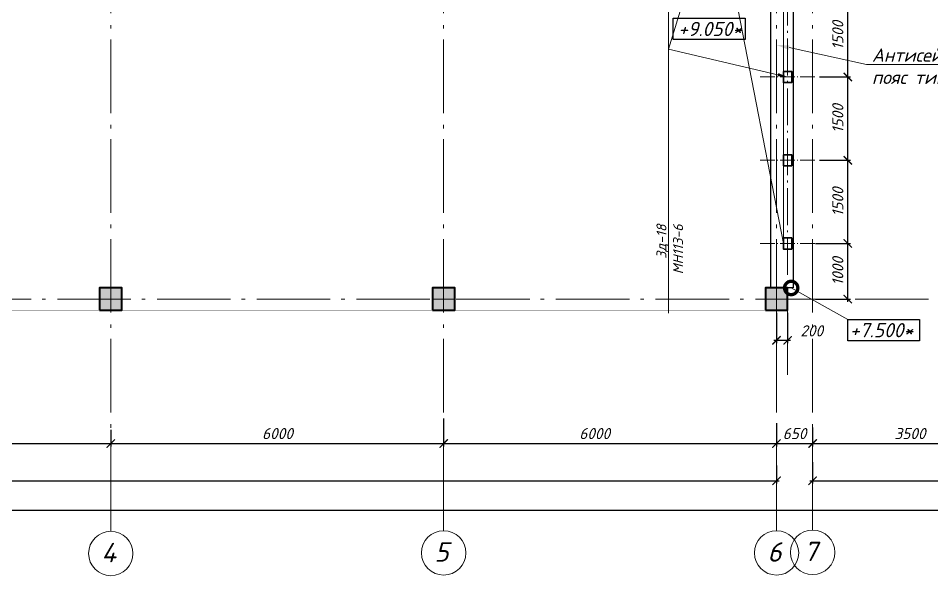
# Model space of a CAD drawing. Header units: millimetres. Extents: x -261261 to 40490, y -238222 to -44846.
# Drawn here: x -97189 to -80725, y -84193 to -74153 of the extents above; entities that cross this region are included whole.
import ezdxf
from ezdxf import colors
from ezdxf.entities.mleader import LeaderData, LeaderLine
from ezdxf.enums import TextEntityAlignment as Align
from ezdxf.math import Vec2, Vec3

# ---------------------------------------------------------------- set-up
doc = ezdxf.new("R2010")
doc.units = ezdxf.units.MM
doc.header["$MEASUREMENT"] = 0
doc.linetypes.add('Double Dashed', pattern=[1797.222233, 1325, -211.666656, 63.333344, -197.222233])
doc.linetypes.add('штриховаяX2', pattern=[38.1, 25.4, -12.7])
doc.layers.get('0').update_dxf_attribs({"lineweight": 5})
for name, color, linetype, lineweight in [('#Бетон', 10, 'Continuous', 35), ('#Выноски', 150, 'Continuous', 15), ('#Оси', 7, 'Continuous', 5), ('k_ Размеры', 7, 'Continuous', 15), ('колонны_Ном._пера__94', 252, 'Continuous', 13), ('колонны_Ном._пера__99', 7, 'Continuous', 40), ('оси_Ном._пера__96', 7, 'Continuous', 5), ('оси_Ном._пера__97', 7, 'Continuous', 20), ('размеры', 7, 'Continuous', 5)]:
    doc.layers.add(name, color=color, linetype=linetype, lineweight=lineweight)
for name, color, linetype in [('#стены наруж', 7, 'Continuous'), ('колонны', 7, 'Continuous'), ('текст', 7, 'Continuous')]:
    doc.layers.add(name, color=color, linetype=linetype)
doc.styles.add('GOST 2.304', font='isocpeui.ttf')
doc.styles.get("Standard").update_dxf_attribs({"font": 'isocpeui.ttf'})
doc.styles.add('STEP PR', font='isocpeui.ttf')
doc.dimstyles.get("Standard").update_dxf_attribs({"dimtxt": 200, "dimasz": 150, "dimexe": 50, "dimexo": 50, "dimgap": 80, "dimtad": 1, "dimdec": 0, "dimzin": 0, "dimdsep": 46, "dimtxsty": 'Standard', "dimblk": 'ARCHTICK', "dimcen": 5, "dimdle": 50, "dimadec": 0, "dimazin": 0, "dimtfac": 1, "dimtdec": 0, "dimtofl": 0, "dimtmove": 1, "dimatfit": 3, "dimfxl": 1, "dimtolj": 1, "dimtzin": 0, "dimarcsym": 0})

# ---------------------------------------------------------------- blocks, each defined once
blk = doc.blocks.new('Колонна_15_1', base_point=(22379, 71856))
at = {"layer": 'колонны_Ном._пера__94', "linetype": 'Continuous', "true_color": 0x7d7d7d}
blk.add_hatch(color=8, dxfattribs=at).paths.add_polyline_path([(22179, 71647), (22579, 71647), (22579, 72047), (22179, 72047)])
blk.add_hatch(color=8, dxfattribs=at).paths.add_polyline_path([(22179, 71647), (22579, 71647), (22579, 72047), (22179, 72047)])
at = {"layer": 'колонны_Ном._пера__99', "linetype": 'Continuous', "flags": 128}
blk.add_lwpolyline([(22179, 71647), (22579, 71647), (22579, 72047), (22179, 72047)], close=True, dxfattribs=at)
at = {"layer": 'колонны_Ном._пера__99', "color": 8, "linetype": 'Continuous', "true_color": 0x737373, "flags": 128}
blk.add_lwpolyline([(22179, 71647), (22579, 71647), (22579, 72047), (22179, 72047)], close=True, dxfattribs=at)
at = {"layer": 'оси_Ном._пера__96', "color": 253, "lineweight": 5, "true_color": 0x9c9c9c}
for points in [[(22379, 72047), (22379, 71647)], [(22379, 72047), (22379, 71647)], [(22179, 71847), (22579, 71847)], [(22179, 71847), (22579, 71847)]]:
    blk.add_lwpolyline(points, dxfattribs=at)
blk = doc.blocks.new('_ArchTick')
at = {"color": 0, "linetype": 'ByBlock', "const_width": 0.15}
blk.add_lwpolyline([(-0.5, -0.5), (0.5, 0.5)], dxfattribs=at)
blk = doc.blocks.new('*D419')
at = {"layer": 'Defpoints', "color": 0, "lineweight": 0, "transparency": 16777216}
for p in [(-113522, -82586), (-55309, -82767), (-55309, -83013)]:
    blk.add_point(p, dxfattribs=at)
at = {"layer": 'размеры', "color": 0, "lineweight": -2, "transparency": 16777216}
for p, q in [((-113522, -82636), (-113522, -83063)), ((-55309, -82817), (-55309, -83063)), ((-113572, -83013), (-55259, -83013))]:
    blk.add_line(p, q, dxfattribs=at)
at = {"layer": 'размеры', "color": 0, "lineweight": -2, "transparency": 16777216, "xscale": 150, "yscale": 150, "zscale": 150, "rotation": 180}
blk.add_blockref('_ArchTick', (-113522, -83013), dxfattribs=at)
at = {"layer": 'размеры', "color": 0, "lineweight": -2, "transparency": 16777216, "xscale": 150, "yscale": 150, "zscale": 150}
blk.add_blockref('_ArchTick', (-55309, -83013), dxfattribs=at)
at = {"layer": 'размеры', "color": 0, "transparency": 16777216, "insert": (-79684, -82833), "char_height": 200, "attachment_point": 5}
blk.add_mtext('\\A1;58213', dxfattribs=at)
blk = doc.blocks.new('*D424')
at = {"layer": 'Defpoints', "color": 0, "lineweight": 0, "transparency": 16777216}
for p in [(-101522, -81394), (-95522, -81515), (-95522, -81813)]:
    blk.add_point(p, dxfattribs=at)
at = {"layer": 'размеры', "color": 0, "lineweight": -2, "transparency": 16777216}
for p, q in [((-101522, -81444), (-101522, -81863)), ((-95522, -81565), (-95522, -81863)), ((-101572, -81813), (-95472, -81813))]:
    blk.add_line(p, q, dxfattribs=at)
at = {"layer": 'размеры', "color": 0, "lineweight": -2, "transparency": 16777216, "xscale": 150, "yscale": 150, "zscale": 150, "rotation": 180}
blk.add_blockref('_ArchTick', (-101522, -81813), dxfattribs=at)
at = {"layer": 'размеры', "color": 0, "lineweight": -2, "transparency": 16777216, "xscale": 150, "yscale": 150, "zscale": 150}
blk.add_blockref('_ArchTick', (-95522, -81813), dxfattribs=at)
at = {"layer": 'размеры', "color": 0, "transparency": 16777216, "insert": (-98517, -81633), "char_height": 200, "attachment_point": 5}
blk.add_mtext('\\A1;6000', dxfattribs=at)
blk = doc.blocks.new('*D425')
at = {"layer": 'Defpoints', "color": 0, "lineweight": 0, "transparency": 16777216}
for p in [(-95522, -81515), (-89522, -81612), (-89522, -81813)]:
    blk.add_point(p, dxfattribs=at)
at = {"layer": 'размеры', "color": 0, "lineweight": -2, "transparency": 16777216}
for p, q in [((-95522, -81565), (-95522, -81863)), ((-95572, -81813), (-89472, -81813)), ((-89522, -81662), (-89522, -81863))]:
    blk.add_line(p, q, dxfattribs=at)
at = {"layer": 'размеры', "color": 0, "lineweight": -2, "transparency": 16777216, "xscale": 150, "yscale": 150, "zscale": 150, "rotation": 180}
blk.add_blockref('_ArchTick', (-95522, -81813), dxfattribs=at)
at = {"layer": 'размеры', "color": 0, "lineweight": -2, "transparency": 16777216, "xscale": 150, "yscale": 150, "zscale": 150}
blk.add_blockref('_ArchTick', (-89522, -81813), dxfattribs=at)
at = {"layer": 'размеры', "color": 0, "transparency": 16777216, "insert": (-92517, -81633), "char_height": 200, "attachment_point": 5}
blk.add_mtext('\\A1;6000', dxfattribs=at)
blk = doc.blocks.new('*D426')
at = {"layer": 'Defpoints', "color": 0, "lineweight": 0, "transparency": 16777216}
for p in [(-89522, -81311), (-83522, -81394), (-83522, -81813)]:
    blk.add_point(p, dxfattribs=at)
at = {"layer": 'размеры', "color": 0, "lineweight": -2, "transparency": 16777216}
for p, q in [((-89522, -81361), (-89522, -81863)), ((-83522, -81444), (-83522, -81863)), ((-89572, -81813), (-83472, -81813))]:
    blk.add_line(p, q, dxfattribs=at)
at = {"layer": 'размеры', "color": 0, "lineweight": -2, "transparency": 16777216, "xscale": 150, "yscale": 150, "zscale": 150, "rotation": 180}
blk.add_blockref('_ArchTick', (-89522, -81813), dxfattribs=at)
at = {"layer": 'размеры', "color": 0, "lineweight": -2, "transparency": 16777216, "xscale": 150, "yscale": 150, "zscale": 150}
blk.add_blockref('_ArchTick', (-83522, -81813), dxfattribs=at)
at = {"layer": 'размеры', "color": 0, "transparency": 16777216, "insert": (-86800, -81633), "char_height": 200, "attachment_point": 5}
blk.add_mtext('\\A1;6000', dxfattribs=at)
blk = doc.blocks.new('*D427')
at = {"layer": 'Defpoints', "color": 0, "lineweight": 0, "transparency": 16777216}
for p in [(-83522, -81394), (-82872, -81472), (-82872, -81813)]:
    blk.add_point(p, dxfattribs=at)
at = {"layer": 'размеры', "color": 0, "lineweight": -2, "transparency": 16777216}
for p, q in [((-83522, -81444), (-83522, -81863)), ((-82872, -81522), (-82872, -81863)), ((-83572, -81813), (-82822, -81813))]:
    blk.add_line(p, q, dxfattribs=at)
at = {"layer": 'размеры', "color": 0, "lineweight": -2, "transparency": 16777216, "xscale": 150, "yscale": 150, "zscale": 150, "rotation": 180}
blk.add_blockref('_ArchTick', (-83522, -81813), dxfattribs=at)
at = {"layer": 'размеры', "color": 0, "lineweight": -2, "transparency": 16777216, "xscale": 150, "yscale": 150, "zscale": 150}
blk.add_blockref('_ArchTick', (-82872, -81813), dxfattribs=at)
at = {"layer": 'размеры', "color": 0, "transparency": 16777216, "insert": (-83197, -81633), "char_height": 200, "attachment_point": 5}
blk.add_mtext('\\A1;650', dxfattribs=at)
blk = doc.blocks.new('*D428')
at = {"layer": 'Defpoints', "color": 0, "lineweight": 0, "transparency": 16777216}
for p in [(-82872, -81580), (-79372, -81560), (-79372, -81813)]:
    blk.add_point(p, dxfattribs=at)
at = {"layer": 'размеры', "color": 0, "lineweight": -2, "transparency": 16777216}
for p, q in [((-82872, -81630), (-82872, -81863)), ((-79372, -81610), (-79372, -81863)), ((-82922, -81813), (-79322, -81813))]:
    blk.add_line(p, q, dxfattribs=at)
at = {"layer": 'размеры', "color": 0, "lineweight": -2, "transparency": 16777216, "xscale": 150, "yscale": 150, "zscale": 150, "rotation": 180}
blk.add_blockref('_ArchTick', (-82872, -81813), dxfattribs=at)
at = {"layer": 'размеры', "color": 0, "lineweight": -2, "transparency": 16777216, "xscale": 150, "yscale": 150, "zscale": 150}
blk.add_blockref('_ArchTick', (-79372, -81813), dxfattribs=at)
at = {"layer": 'размеры', "color": 0, "transparency": 16777216, "insert": (-81117, -81633), "char_height": 200, "attachment_point": 5}
blk.add_mtext('\\A1;3500', dxfattribs=at)
blk = doc.blocks.new('*D440')
at = {"layer": 'Defpoints', "color": 0, "lineweight": 0, "transparency": 16777216}
for p in [(-82872, -82098), (-55309, -82248), (-55309, -82484)]:
    blk.add_point(p, dxfattribs=at)
at = {"layer": 'размеры', "color": 0, "lineweight": -2, "transparency": 16777216}
for p, q in [((-82872, -82148), (-82872, -82534)), ((-55309, -82298), (-55309, -82534)), ((-82922, -82484), (-55259, -82484))]:
    blk.add_line(p, q, dxfattribs=at)
at = {"layer": 'размеры', "color": 0, "lineweight": -2, "transparency": 16777216, "xscale": 150, "yscale": 150, "zscale": 150, "rotation": 180}
blk.add_blockref('_ArchTick', (-82872, -82484), dxfattribs=at)
at = {"layer": 'размеры', "color": 0, "lineweight": -2, "transparency": 16777216, "xscale": 150, "yscale": 150, "zscale": 150}
blk.add_blockref('_ArchTick', (-55309, -82484), dxfattribs=at)
at = {"layer": 'размеры', "color": 0, "transparency": 16777216, "insert": (-73805, -82284), "char_height": 200, "attachment_point": 5}
blk.add_mtext('\\A1;\\L37000', dxfattribs=at)
blk = doc.blocks.new('*D441')
at = {"layer": 'Defpoints', "color": 0, "lineweight": 0, "transparency": 16777216}
for p in [(-113522, -82078), (-83522, -82157), (-83522, -82484)]:
    blk.add_point(p, dxfattribs=at)
at = {"layer": 'размеры', "color": 0, "lineweight": -2, "transparency": 16777216}
for p, q in [((-113522, -82128), (-113522, -82534)), ((-83522, -82207), (-83522, -82534)), ((-113572, -82484), (-83472, -82484))]:
    blk.add_line(p, q, dxfattribs=at)
at = {"layer": 'размеры', "color": 0, "lineweight": -2, "transparency": 16777216, "xscale": 150, "yscale": 150, "zscale": 150, "rotation": 180}
blk.add_blockref('_ArchTick', (-113522, -82484), dxfattribs=at)
at = {"layer": 'размеры', "color": 0, "lineweight": -2, "transparency": 16777216, "xscale": 150, "yscale": 150, "zscale": 150}
blk.add_blockref('_ArchTick', (-83522, -82484), dxfattribs=at)
at = {"layer": 'размеры', "color": 0, "transparency": 16777216, "insert": (-98522, -82304), "char_height": 200, "attachment_point": 5}
blk.add_mtext('\\A1;30000', dxfattribs=at)
blk = doc.blocks.new('_DotSmall')
at = {"color": 0, "linetype": 'ByBlock', "const_width": 0.5}
blk.add_lwpolyline([(-0.0625, 0, 1), (0.0625, 0, 1)], format="xyb", close=True, dxfattribs=at)
blk = doc.blocks.new('*D500')
at = {"layer": 'Defpoints', "color": 0, "lineweight": 0, "transparency": 16777216}
for p in [(-82872, -78210), (-82238, -78210), (-82872, -79210)]:
    blk.add_point(p, dxfattribs=at)
at = {"layer": 'размеры', "color": 0, "lineweight": -2, "transparency": 16777216}
for p, q in [((-82238, -79260), (-82238, -78160)), ((-82822, -78210), (-82188, -78210)), ((-82822, -79210), (-82188, -79210))]:
    blk.add_line(p, q, dxfattribs=at)
at = {"layer": 'размеры', "color": 0, "lineweight": -2, "transparency": 16777216, "xscale": 150, "yscale": 150, "zscale": 150}
for p, rotation in [((-82238, -78210), 90), ((-82238, -79210), 270)]:
    blk.add_blockref('_ArchTick', p, dxfattribs=dict(at, rotation=rotation))
at = {"layer": 'размеры', "color": 0, "transparency": 16777216, "insert": (-82418, -78710), "char_height": 200, "attachment_point": 5, "rotation": 90, "style": 'STEP PR'}
blk.add_mtext('\\A1;1000', dxfattribs=at)
blk = doc.blocks.new('*D501')
at = {"layer": 'Defpoints', "color": 0, "transparency": 16777216}
for p in [(-82798, -76710), (-82238, -76710), (-82872, -78210)]:
    blk.add_point(p, dxfattribs=at)
at = {"layer": 'размеры', "color": 0, "lineweight": -2, "transparency": 16777216}
for p, q in [((-82748, -76710), (-82188, -76710)), ((-82238, -78260), (-82238, -76660)), ((-82822, -78210), (-82188, -78210))]:
    blk.add_line(p, q, dxfattribs=at)
at = {"layer": 'размеры', "color": 0, "lineweight": -2, "transparency": 16777216, "xscale": 150, "yscale": 150, "zscale": 150}
for p, rotation in [((-82238, -76710), 90), ((-82238, -78210), 270)]:
    blk.add_blockref('_ArchTick', p, dxfattribs=dict(at, rotation=rotation))
at = {"layer": 'размеры', "color": 0, "transparency": 16777216, "insert": (-82418, -77460), "char_height": 200, "attachment_point": 5, "rotation": 90, "style": 'STEP PR'}
blk.add_mtext('\\A1;1500', dxfattribs=at)
blk = doc.blocks.new('*D502')
at = {"layer": 'Defpoints', "color": 0, "transparency": 16777216}
for p in [(-82798, -75210), (-82238, -75210), (-82798, -76710)]:
    blk.add_point(p, dxfattribs=at)
at = {"layer": 'размеры', "color": 0, "lineweight": -2, "transparency": 16777216}
for p, q in [((-82748, -75210), (-82188, -75210)), ((-82238, -76760), (-82238, -75160)), ((-82748, -76710), (-82188, -76710))]:
    blk.add_line(p, q, dxfattribs=at)
at = {"layer": 'размеры', "color": 0, "lineweight": -2, "transparency": 16777216, "xscale": 150, "yscale": 150, "zscale": 150}
for p, rotation in [((-82238, -75210), 90), ((-82238, -76710), 270)]:
    blk.add_blockref('_ArchTick', p, dxfattribs=dict(at, rotation=rotation))
at = {"layer": 'размеры', "color": 0, "transparency": 16777216, "insert": (-82418, -75960), "char_height": 200, "attachment_point": 5, "rotation": 90, "style": 'STEP PR'}
blk.add_mtext('\\A1;1500', dxfattribs=at)
blk = doc.blocks.new('*D503')
at = {"layer": 'Defpoints', "color": 0, "transparency": 16777216}
for p in [(-82798, -73710), (-82238, -73710), (-82798, -75210)]:
    blk.add_point(p, dxfattribs=at)
at = {"layer": 'размеры', "color": 0, "lineweight": -2, "transparency": 16777216}
for p, q in [((-82748, -73710), (-82188, -73710)), ((-82238, -75260), (-82238, -73660)), ((-82748, -75210), (-82188, -75210))]:
    blk.add_line(p, q, dxfattribs=at)
at = {"layer": 'размеры', "color": 0, "lineweight": -2, "transparency": 16777216, "xscale": 150, "yscale": 150, "zscale": 150}
for p, rotation in [((-82238, -73710), 90), ((-82238, -75210), 270)]:
    blk.add_blockref('_ArchTick', p, dxfattribs=dict(at, rotation=rotation))
at = {"layer": 'размеры', "color": 0, "transparency": 16777216, "insert": (-82418, -74460), "char_height": 200, "attachment_point": 5, "rotation": 90, "style": 'STEP PR'}
blk.add_mtext('\\A1;1500', dxfattribs=at)
blk = doc.blocks.new('*D509')
at = {"layer": 'Defpoints', "color": 0, "lineweight": 0, "transparency": 16777216}
for p in [(-83522, -79410), (-83322, -79410), (-83322, -79953)]:
    blk.add_point(p, dxfattribs=at)
at = {"layer": 'k_ Размеры', "color": 0, "lineweight": -2, "transparency": 16777216}
for p, q in [((-83522, -79460), (-83522, -80003)), ((-83322, -79460), (-83322, -80003)), ((-83572, -79953), (-83272, -79953))]:
    blk.add_line(p, q, dxfattribs=at)
at = {"layer": 'k_ Размеры', "color": 0, "lineweight": -2, "transparency": 16777216, "xscale": 150, "yscale": 150, "zscale": 150, "rotation": 180}
blk.add_blockref('_ArchTick', (-83522, -79953), dxfattribs=at)
at = {"layer": 'k_ Размеры', "color": 0, "lineweight": -2, "transparency": 16777216, "xscale": 150, "yscale": 150, "zscale": 150}
blk.add_blockref('_ArchTick', (-83322, -79953), dxfattribs=at)
at = {"layer": 'k_ Размеры', "color": 0, "transparency": 16777216, "insert": (-82888, -79783), "char_height": 200, "attachment_point": 5}
blk.add_mtext('\\A1;200', dxfattribs=at)

msp = doc.modelspace()

# ---------------------------------------------------------------- linework, layer by layer
at = {"layer": '#Бетон'}
for points in [[(-83396.9, -75110.4), (-83396.9, -75310.4), (-83246.9, -75310.4), (-83246.9, -75110.4)], [(-83396.9, -76610.4), (-83396.9, -76810.4), (-83246.9, -76810.4), (-83246.9, -76610.4)], [(-83396.9, -78110.4), (-83396.9, -78310.4), (-83246.9, -78310.4), (-83246.9, -78110.4)]]:
    msp.add_lwpolyline(points, close=True, dxfattribs=at)
at = {"layer": '#стены наруж', "lineweight": 30}
for points in [[(-83621.9, -79010.4), (-83621.9, -73410.4), (-83221.9, -73410.4)], [(-83221.9, -73410.4), (-83221.9, -79010.4), (-83621.9, -79010.4)]]:
    msp.add_lwpolyline(points, dxfattribs=at)
at = {"layer": 'Defpoints', "color": 8, "linetype": 'штриховаяX2', "lineweight": 5, "ltscale": 5, "true_color": 0x737373, "const_width": 0.5}
msp.add_lwpolyline([(-113322.2, -79010.4), (-83722.2, -79010.4), (-83722.2, -79410.4), (-113322.2, -79410.4)], close=True, dxfattribs=at)
at = {"layer": 'оси_Ном._пера__96', "linetype": 'Double Dashed', "lineweight": 5}
for p, q in [((-95521.9, -63752.2), (-95521.9, -82492.9)), ((-52026.2, -79210.4), (-116141.3, -79210.4))]:
    msp.add_line(p, q, dxfattribs=at)
at = {"layer": 'оси_Ном._пера__96', "linetype": 'Double Dashed'}
for p, q in [((-89521.9, -63752.2), (-89521.9, -82481.6)), ((-83521.9, -63752.2), (-83521.9, -82481.6)), ((-82871.9, -63752.2), (-82871.9, -82471.9)), ((-89521.9, -82481.6), (-89521.9, -83381.6)), ((-83521.9, -82481.6), (-83521.9, -83381.6)), ((-82871.9, -82471.9), (-82871.9, -83371.9)), ((-95521.9, -82492.9), (-95521.9, -83392.9))]:
    msp.add_line(p, q, dxfattribs=at)
at = {"layer": 'оси_Ном._пера__96', "linetype": 'Double Dashed', "ltscale": 0.5}
msp.add_lwpolyline([(-83321.9, -80573.3), (-83321.9, -66812.9)], dxfattribs=at)
at = {"layer": 'оси_Ном._пера__96', "linetype": 'Double Dashed', "ltscale": 0.2}
for points in [[(-83817.8, -75210.4), (-82798.3, -75210.4)], [(-83817.8, -76710.4), (-82798.3, -76710.4)], [(-83817.8, -78210.4), (-82798.3, -78210.4)]]:
    msp.add_lwpolyline(points, dxfattribs=at)
at = {"layer": 'оси_Ном._пера__96', "linetype": 'Double Dashed'}
for p in [(-89521.9, -82481.6), (-89521.9, -82481.6), (-83521.9, -82481.6), (-83521.9, -82481.6), (-82871.9, -82471.9), (-82871.9, -82471.9), (-95521.9, -82492.9), (-95521.9, -82492.9)]:
    msp.add_point(p, dxfattribs=at)
at = {"layer": 'оси_Ном._пера__97', "linetype": 'Continuous'}
for centre in [(-95521.9, -83792.9), (-89521.9, -83781.6), (-83521.9, -83781.6), (-82871.9, -83771.9)]:
    msp.add_ellipse(centre, major_axis=(282.8, 282.8), ratio=1, start_param=3.9269908, end_param=10.2101761, dxfattribs=at)
at = {"layer": 'текст'}
for points in [[(-85384.1, -74153.2), (-84088.5, -74153.2), (-84088.5, -74537.2), (-85384.1, -74537.2), (-85384.1, -74153.2)], [(-82236.8, -79578.8), (-80947, -79578.8), (-80947, -79962.8), (-82236.8, -79962.8), (-82236.8, -79578.8)]]:
    msp.add_lwpolyline(points, dxfattribs=at)

# ---------------------------------------------------------------- block references
at = {"layer": 'колонны'}
for p in [(-95522.2, -79201.5), (-89522.2, -79201.5), (-83522.2, -79201.5)]:
    msp.add_blockref('Колонна_15_1', p, dxfattribs=at)

# ---------------------------------------------------------------- texts
at = {"layer": '#Оси', "linetype": 'Continuous', "ltscale": 100, "style": 'GOST 2.304'}
for s, p in [('4', (-95559.6, -83776.7)), ('5', (-89559.6, -83765.4)), ('6', (-83559.6, -83765.4)), ('7', (-82909.6, -83755.6))]:
    msp.add_text(s, height=350, dxfattribs=at).set_placement(p, align=Align.MIDDLE_CENTER)
at = {"layer": 'текст', "style": 'STEP PR'}
for s, p in [('+9.050*', (-84719.4, -74345.2)), ('+7.500*', (-81630.6, -79770.8))]:
    msp.add_text(s, height=256, dxfattribs=at).set_placement(p, align=Align.MIDDLE_CENTER)

# ---------------------------------------------------------------- dimensions: what is measured, and where the dimension line sits
at = {"layer": 'k_ Размеры'}
dim = msp.add_linear_dim(base=(-83322.2, -79953.3), p1=(-83522.2, -79410.4), p2=(-83322.2, -79410.4), dimstyle='Standard', dxfattribs=at)
dim.commit()
dim.dimension.update_dxf_attribs({"geometry": '*D509', "text_midpoint": (-82887.9, -79963.3), "dimtype": 160})
at = {"layer": 'размеры'}
for base, p1, p2, picture, middle in [((-82238, -73710.4), (-82798.3, -75210.4), (-82798.3, -73710.4), '*D503', (-82418, -74460.4)), ((-82238, -75210.4), (-82798.3, -76710.4), (-82798.3, -75210.4), '*D502', (-82418, -75960.4)), ((-82238, -76710.4), (-82871.9, -78210.4), (-82798.3, -76710.4), '*D501', (-82418, -77460.4)), ((-82238, -78210.4), (-82871.9, -79210.4), (-82871.9, -78210.4), '*D500', (-82418, -78710.4))]:
    dim = msp.add_linear_dim(base=base, p1=p1, p2=p2, angle=90, dimstyle='Standard', override={"dimtxsty": 'STEP PR'}, dxfattribs=at)
    dim.commit()
    dim.dimension.update_dxf_attribs({"geometry": picture, "text_midpoint": middle})
for base, p1, p2, picture, middle in [((-83521.9, -81812.7), (-89521.9, -81311.2), (-83521.9, -81394), '*D426', (-86800, -81812.7)), ((-95521.9, -81812.7), (-101521.9, -81394), (-95521.9, -81515.3), '*D424', (-98517.2, -81812.7)), ((-82871.9, -81812.7), (-83521.9, -81394), (-82871.9, -81472.4), '*D427', (-83196.9, -81812.7)), ((-89521.9, -81812.7), (-95521.9, -81515.3), (-89521.9, -81611.9), '*D425', (-92517.2, -81812.7)), ((-79371.9, -81812.7), (-82871.9, -81579.8), (-79371.9, -81559.9), '*D428', (-81117.2, -81812.7)), ((-83521.9, -82484), (-113521.9, -82078.3), (-83521.9, -82156.7), '*D441', (-98521.9, -82484)), ((-55309.3, -83012.7), (-113521.9, -82585.8), (-55309.3, -82766.9), '*D419', (-79684, -83012.7))]:
    dim = msp.add_linear_dim(base=base, p1=p1, p2=p2, dimstyle='Standard', dxfattribs=at)
    dim.commit()
    dim.dimension.update_dxf_attribs({"geometry": picture, "text_midpoint": middle, "dimtype": 160})
dim = msp.add_linear_dim(base=(-55309.3, -82484), p1=(-82871.9, -82098.5), p2=(-55309.3, -82247.6), text='%%U37000', dimstyle='Standard', dxfattribs=at)
dim.commit()
dim.dimension.update_dxf_attribs({"geometry": '*D440', "text_midpoint": (-73804.5, -82484), "dimtype": 160})

# ---------------------------------------------------------------- leaders
at = {"layer": '#Выноски'}
ml = msp.add_multileader_mtext('Standard', dxfattribs=at)
ml.set_content('\\A1;Зд-18\\PМН113-6\\~\\~  ', color=256, style='STEP PR')
ml.set_leader_properties(color=256, linetype='ByLayer', lineweight=-1)
ml.build(insert=Vec2(0, 0))
ml.multileader.update_dxf_attribs({"text_left_attachment_type": 6, "text_right_attachment_type": 6, "dogleg_length": 0, "arrow_head_size": 180, "scale": 0.75})
ctx = ml.context
ctx.base_point, ctx.scale, ctx.char_height, ctx.arrow_head_size, ctx.landing_gap_size, ctx.plane_origin, ctx.plane_x_axis, ctx.plane_y_axis = Vec3(-85469.9, -78954), 0.75, 180, 180, 75, Vec3(-72034.4, -72472.7), Vec3(0, 1), Vec3(-1, 0)
ctx.left_attachment, ctx.right_attachment, ctx.text_align_type = 6, 6, 2
notes = []
notes.append((ctx, [(1, (1, 1, 0), (-85469.9, -77791.9), (0, -1), 0, [(3, [(-83321.9, -75210.4), (-85469.9, -74710), (-83321.9, -67710.4), (-85469.9, -67533.3), (-83396.9, -78210.4), (-83396.9, -70710.4), (-85469.9, -70371.9)], 0, [])])]))
ctx.mtext.insert, ctx.mtext.text_direction, ctx.mtext.rotation, ctx.mtext.defined_height, ctx.mtext.alignment, ctx.mtext.flow_direction = Vec3(-85685.9, -77866.9), Vec3(0, 1), 1.5707963, 301.3, 3, 5
ml = msp.add_multileader_mtext('Standard', dxfattribs=at)
ml.set_content('Антисейсм.\\Pпояс{\\A1; тип 1     } ', color=256, style='STEP PR')
ml.set_leader_properties(color=256, linetype='ByLayer', lineweight=-1)
ml.build(insert=Vec2(0, 0))
ml.multileader.update_dxf_attribs({"text_left_attachment_type": 6, "text_right_attachment_type": 6, "dogleg_length": 0, "arrow_head_size": 240})
ctx = ml.context
ctx.base_point, ctx.char_height, ctx.arrow_head_size, ctx.landing_gap_size, ctx.plane_origin = Vec3(-81902.6, -74984.2), 240, 240, 100, Vec3(-75002.5, -87772.8)
ctx.left_attachment, ctx.right_attachment = 6, 6
notes.append((ctx, [(0, (1, 1, 0), (-81902.6, -74984.2), (1, 0), 0, [(0, [(-83531.4, -74630.9)], 0, [])])]))
ctx.mtext.insert, ctx.mtext.rotation, ctx.mtext.defined_height, ctx.mtext.flow_direction = Vec3(-81802.6, -74696.2), 6.2831853, 130.9, 5
ml = msp.add_multileader_mtext('Standard', dxfattribs=at)
ml.set_content('\\A1; ', color=256, style='STEP PR')
ml.set_leader_properties(color=256, linetype='ByLayer', lineweight=-1)
ml.set_arrow_properties(name='DOTSMALL')
ml.build(insert=Vec2(0, 0))
ml.multileader.update_dxf_attribs({"text_left_attachment_type": 6, "text_right_attachment_type": 6, "dogleg_length": 0, "arrow_head_size": 480, "scale": 0.8})
ctx = ml.context
ctx.base_point, ctx.scale, ctx.char_height, ctx.arrow_head_size, ctx.landing_gap_size, ctx.plane_origin = Vec3(-82236.8, -79578.8), 0.8, 480, 480, 200, Vec3(-25907.5, -127260.7)
ctx.left_attachment, ctx.right_attachment, ctx.text_align_type = 6, 6, 1
notes.append((ctx, [(0, (1, 1, 0), (-82236.8, -79578.8), (1, 0), 0, [(1, [(-83257.8, -79010.4)], 0, [])])]))
ctx.mtext.insert, ctx.mtext.rotation, ctx.mtext.width, ctx.mtext.defined_height, ctx.mtext.alignment, ctx.mtext.flow_direction = Vec3(-81887.7, -79098.8), 6.2831853, 1386.881, 464.8, 2, 5
for ctx, leaders in notes:
    for number, flags, end, landing, length, lines in leaders:
        leader = LeaderData()
        leader.index, (leader.has_last_leader_line, leader.has_dogleg_vector, leader.attachment_direction) = number, flags
        leader.last_leader_point, leader.dogleg_vector, leader.dogleg_length = Vec3(end), Vec3(landing), length
        for number, points, colour, breaks in lines:
            line = LeaderLine()
            line.index, line.vertices, line.color, line.breaks = number, Vec3.list(points), colors.encode_raw_color(colour), breaks
            leader.lines.append(line)
        ctx.leaders.append(leader)

doc.saveas('drawing.dxf')
